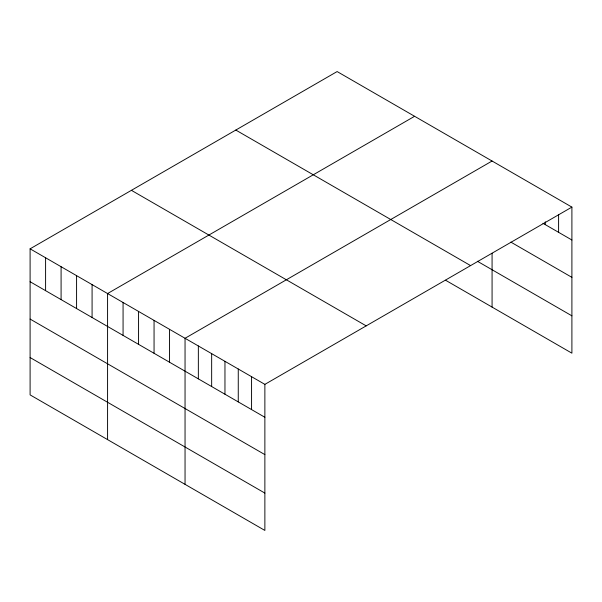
<?xml version="1.0" encoding="UTF-8"?>
<svg xmlns="http://www.w3.org/2000/svg" width="602" height="602" viewBox="0 0 602 602"><rect width="100%" height="100%" fill="white"/><g stroke="black" fill="none" stroke-linecap="round" stroke-linejoin="round"><path stroke-width="0.9" d="M30.1 248.822L264.872 384.369L264.872 530.437L30.1 394.889L30.1 248.822L337.128 71.563L571.9 207.111L571.9 353.178L445.593 280.254M414.605 116.291L107.577 293.55L107.577 439.626M492.075 161.02L185.047 338.286L185.047 484.354M264.872 384.369L571.9 207.111M542.944 223.289L571.9 240.002M510.857 242.109L571.9 277.349M477.356 261.245L571.9 315.832M235.811 130.062L470.583 265.602M131.417 190.33L366.189 325.87M30.1 281.721L264.872 417.269M30.1 319.068L264.872 454.615M30.1 357.543L264.872 493.091M558.596 214.462L558.596 232.327M545.292 221.822L545.292 224.644M492.075 253.254L492.075 307.095M251.568 376.686L251.568 409.586M238.264 369.003L238.264 401.903M224.96 361.328L224.96 394.22M211.656 353.645L211.656 386.544M198.351 345.962L198.351 378.861M169.553 329.339L169.553 362.231M154.059 320.392L154.059 353.291M138.565 311.445L138.565 344.344M123.071 302.497L123.071 335.397M92.083 284.611L92.083 317.502M76.582 275.663L76.582 308.555M61.088 266.716L61.088 299.615M45.594 257.769L45.594 290.668"/></g></svg>
